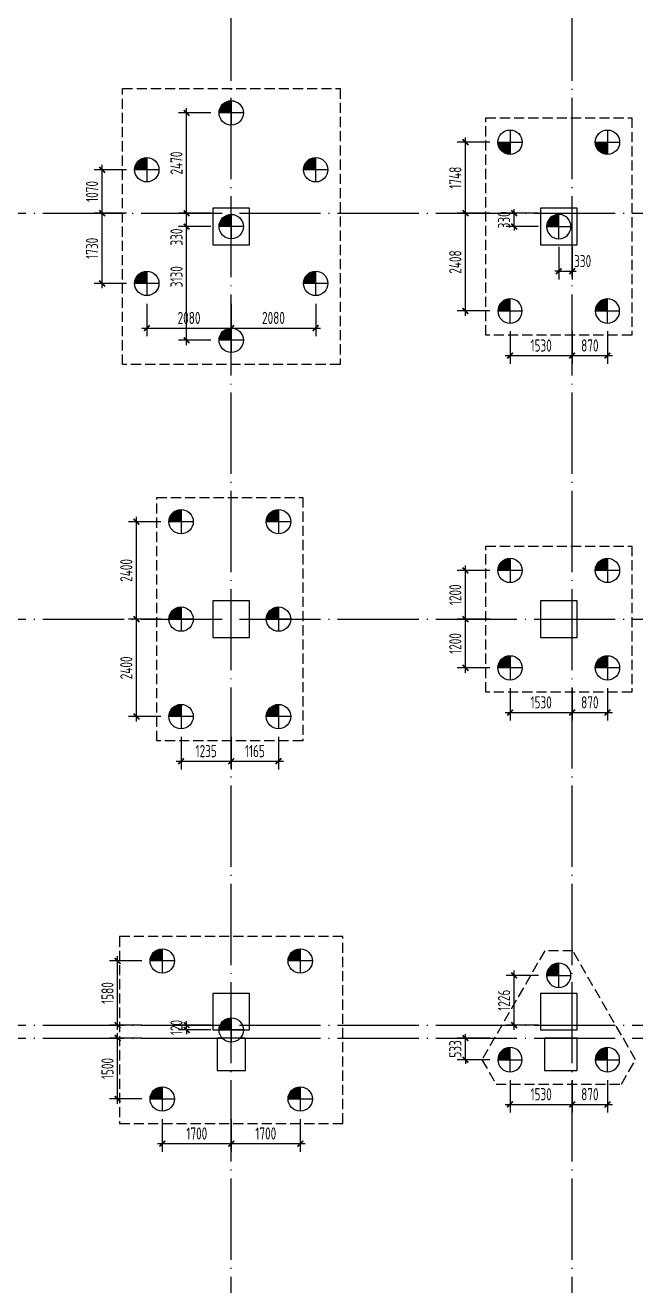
# Model space of a CAD drawing. Extents: x 2430613 to 2739493, y -1540945 to -971137.
# Drawn here: x 2544347 to 2559392, y -1078573 to -1047522 of the extents above; entities that cross this region are included whole.
import ezdxf

# ---------------------------------------------------------------- set-up
doc = ezdxf.new("R2010")
doc.units = 0
doc.header["$LTSCALE"] = 1000
doc.header["$MEASUREMENT"] = 0
doc.header["$PDMODE"] = 3
doc.header["$PDSIZE"] = 50
doc.linetypes.add('DASH', pattern=[0.35, 0.25, -0.1])
doc.linetypes.add('DOTE', pattern=[2.42, 2, -0.2, 0.02, -0.2])
doc.layers.get('0').update_dxf_attribs({"linetype": 'CONTINUOUS'})
doc.layers.get('DEFPOINTS').update_dxf_attribs({"linetype": 'CONTINUOUS'})
doc.layers.add('0S-柱-线', color=50, linetype='CONTINUOUS', lineweight=30)
for name, color, linetype in [('600直径桩', 4, 'CONTINUOUS'), ('BASE_PILE_DIM', 3, 'CONTINUOUS'), ('DOTE', 1, 'DOTE'), ('承台', 2, 'CONTINUOUS')]:
    doc.layers.add(name, color=color, linetype=linetype)
doc.styles.add('TSSD_Dimension', font='Tssdeng.shx', dxfattribs={"width": 0.7, "bigfont": 'hztxt.shx'})
doc.dimstyles.new('TSSD_100_100', dxfattribs={"dimtxt": 300, "dimasz": 100, "dimexe": 200, "dimexo": 200, "dimgap": 100, "dimtad": 1, "dimdec": 0, "dimzin": 0, "dimdsep": 46, "dimtxsty": 'TSSD_Dimension', "dimblk": 'ARCHTICK', "dimcen": 0, "dimdle": 120, "dimclrt": 7, "dimazin": 0, "dimtfac": 1, "dimtdec": 0, "dimtix": 1, "dimtmove": 2, "dimatfit": 0, "dimldrblk": 'ARCHTICK', "dimfxl": 1, "dimtolj": 1, "dimtzin": 0, "dimarcsym": 0})

# ---------------------------------------------------------------- blocks, each defined once
blk = doc.blocks.new('600Z')
at = {"layer": '600直径桩'}
h = blk.add_hatch(color=6, dxfattribs=at)
h.dxf.hatch_style = 1
h.paths.add_polyline_path([(-204995, -2276684, 0.414214), (-205295, -2276984), (-204995, -2276984)])
at = {"layer": '600直径桩', "color": 6}
for p, q in [((-204995, -2276684), (-204995, -2277284)), ((-204695, -2276984), (-205295, -2276984))]:
    blk.add_line(p, q, dxfattribs=at)
blk.add_circle((-204995, -2276984), 300, dxfattribs=at)
blk = doc.blocks.new('_ArchTick')
at = {"color": 0, "linetype": 'ByBlock', "const_width": 0.4}
blk.add_lwpolyline([(-0.71, -0.71), (0.71, 0.71)], dxfattribs=at)
blk = doc.blocks.new('*D1517')
at = {"layer": 'BASE_PILE_DIM', "color": 0, "lineweight": -2, "transparency": 16777216}
for p, q in [((2557824, -1063852), (2557824, -1064652)), ((2558694, -1063852), (2558694, -1064652)), ((2557704, -1064452), (2558814, -1064452))]:
    blk.add_line(p, q, dxfattribs=at)
at = {"layer": 'DEFPOINTS', "color": 0, "transparency": 16777216}
for p in [(2557824, -1063652), (2558694, -1063652), (2558694, -1064452)]:
    blk.add_point(p, dxfattribs=at)
at = {"layer": 'BASE_PILE_DIM', "color": 0, "lineweight": -2, "transparency": 16777216, "xscale": 100, "yscale": 100, "zscale": 100, "rotation": 180}
blk.add_blockref('_ArchTick', (2557824, -1064452), dxfattribs=at)
at = {"layer": 'BASE_PILE_DIM', "color": 0, "lineweight": -2, "transparency": 16777216, "xscale": 100, "yscale": 100, "zscale": 100}
blk.add_blockref('_ArchTick', (2558694, -1064452), dxfattribs=at)
at = {"layer": 'BASE_PILE_DIM', "color": 7, "transparency": 16777216, "insert": (2558259, -1064202), "char_height": 300, "attachment_point": 5, "style": 'TSSD_Dimension'}
blk.add_mtext('\\A1;870', dxfattribs=at)
blk = doc.blocks.new('*D1518')
at = {"layer": 'BASE_PILE_DIM', "color": 0, "lineweight": -2, "transparency": 16777216}
for p, q in [((2555794, -1062152), (2554994, -1062152)), ((2555194, -1063472), (2555194, -1062032)), ((2555794, -1063352), (2554994, -1063352))]:
    blk.add_line(p, q, dxfattribs=at)
at = {"layer": 'DEFPOINTS', "color": 0, "transparency": 16777216}
for p in [(2555194, -1062152), (2555994, -1062152), (2555994, -1063352)]:
    blk.add_point(p, dxfattribs=at)
at = {"layer": 'BASE_PILE_DIM', "color": 0, "lineweight": -2, "transparency": 16777216, "xscale": 100, "yscale": 100, "zscale": 100}
for p, rotation in [((2555194, -1062152), 90), ((2555194, -1063352), 270)]:
    blk.add_blockref('_ArchTick', p, dxfattribs=dict(at, rotation=rotation))
at = {"layer": 'BASE_PILE_DIM', "color": 7, "transparency": 16777216, "insert": (2554944, -1062752), "char_height": 300, "attachment_point": 5, "rotation": 90, "style": 'TSSD_Dimension'}
blk.add_mtext('\\A1;1200', dxfattribs=at)
blk = doc.blocks.new('*D1519')
at = {"layer": 'BASE_PILE_DIM', "color": 0, "lineweight": -2, "transparency": 16777216}
for p, q in [((2556294, -1063852), (2556294, -1064652)), ((2557824, -1063852), (2557824, -1064652)), ((2556174, -1064452), (2557944, -1064452))]:
    blk.add_line(p, q, dxfattribs=at)
at = {"layer": 'DEFPOINTS', "color": 0, "transparency": 16777216}
for p in [(2556294, -1063652), (2557824, -1063652), (2557824, -1064452)]:
    blk.add_point(p, dxfattribs=at)
at = {"layer": 'BASE_PILE_DIM', "color": 0, "lineweight": -2, "transparency": 16777216, "xscale": 100, "yscale": 100, "zscale": 100, "rotation": 180}
blk.add_blockref('_ArchTick', (2556294, -1064452), dxfattribs=at)
at = {"layer": 'BASE_PILE_DIM', "color": 0, "lineweight": -2, "transparency": 16777216, "xscale": 100, "yscale": 100, "zscale": 100}
blk.add_blockref('_ArchTick', (2557824, -1064452), dxfattribs=at)
at = {"layer": 'BASE_PILE_DIM', "color": 7, "transparency": 16777216, "insert": (2557059, -1064202), "char_height": 300, "attachment_point": 5, "style": 'TSSD_Dimension'}
blk.add_mtext('\\A1;1530', dxfattribs=at)
blk = doc.blocks.new('*D1520')
at = {"layer": 'BASE_PILE_DIM', "color": 0, "lineweight": -2, "transparency": 16777216}
for p, q in [((2555794, -1060952), (2554994, -1060952)), ((2555194, -1062272), (2555194, -1060832)), ((2555794, -1062152), (2554994, -1062152))]:
    blk.add_line(p, q, dxfattribs=at)
at = {"layer": 'DEFPOINTS', "color": 0, "transparency": 16777216}
for p in [(2555194, -1060952), (2555994, -1060952), (2555994, -1062152)]:
    blk.add_point(p, dxfattribs=at)
at = {"layer": 'BASE_PILE_DIM', "color": 0, "lineweight": -2, "transparency": 16777216, "xscale": 100, "yscale": 100, "zscale": 100}
for p, rotation in [((2555194, -1060952), 90), ((2555194, -1062152), 270)]:
    blk.add_blockref('_ArchTick', p, dxfattribs=dict(at, rotation=rotation))
at = {"layer": 'BASE_PILE_DIM', "color": 7, "transparency": 16777216, "insert": (2554944, -1061552), "char_height": 300, "attachment_point": 5, "rotation": 90, "style": 'TSSD_Dimension'}
blk.add_mtext('\\A1;1200', dxfattribs=at)
blk = doc.blocks.new('*D1521')
at = {"layer": 'BASE_PILE_DIM', "color": 0, "lineweight": -2, "transparency": 16777216}
for p, q in [((2546844, -1051082), (2546044, -1051082)), ((2546244, -1052272), (2546244, -1050962)), ((2546844, -1052152), (2546044, -1052152))]:
    blk.add_line(p, q, dxfattribs=at)
at = {"layer": 'DEFPOINTS', "color": 0, "transparency": 16777216}
for p in [(2546244, -1051082), (2547044, -1051082), (2547044, -1052152)]:
    blk.add_point(p, dxfattribs=at)
at = {"layer": 'BASE_PILE_DIM', "color": 0, "lineweight": -2, "transparency": 16777216, "xscale": 100, "yscale": 100, "zscale": 100}
for p, rotation in [((2546244, -1051082), 90), ((2546244, -1052152), 270)]:
    blk.add_blockref('_ArchTick', p, dxfattribs=dict(at, rotation=rotation))
at = {"layer": 'BASE_PILE_DIM', "color": 7, "transparency": 16777216, "insert": (2545994, -1051617), "char_height": 300, "attachment_point": 5, "rotation": 90, "style": 'TSSD_Dimension'}
blk.add_mtext('\\A1;1070', dxfattribs=at)
blk = doc.blocks.new('*D1522')
at = {"layer": 'BASE_PILE_DIM', "color": 0, "lineweight": -2, "transparency": 16777216}
for p, q in [((2549424, -1054382), (2549424, -1055182)), ((2551504, -1054382), (2551504, -1055182)), ((2549304, -1054982), (2551624, -1054982))]:
    blk.add_line(p, q, dxfattribs=at)
at = {"layer": 'DEFPOINTS', "color": 0, "transparency": 16777216}
for p in [(2549424, -1054182), (2551504, -1054182), (2551504, -1054982)]:
    blk.add_point(p, dxfattribs=at)
at = {"layer": 'BASE_PILE_DIM', "color": 0, "lineweight": -2, "transparency": 16777216, "xscale": 100, "yscale": 100, "zscale": 100, "rotation": 180}
blk.add_blockref('_ArchTick', (2549424, -1054982), dxfattribs=at)
at = {"layer": 'BASE_PILE_DIM', "color": 0, "lineweight": -2, "transparency": 16777216, "xscale": 100, "yscale": 100, "zscale": 100}
blk.add_blockref('_ArchTick', (2551504, -1054982), dxfattribs=at)
at = {"layer": 'BASE_PILE_DIM', "color": 7, "transparency": 16777216, "insert": (2550464, -1054732), "char_height": 300, "attachment_point": 5, "style": 'TSSD_Dimension'}
blk.add_mtext('\\A1;2080', dxfattribs=at)
blk = doc.blocks.new('*D1523')
at = {"layer": 'BASE_PILE_DIM', "color": 0, "lineweight": -2, "transparency": 16777216}
for p, q in [((2546844, -1052152), (2546044, -1052152)), ((2546244, -1054002), (2546244, -1052032)), ((2546844, -1053882), (2546044, -1053882))]:
    blk.add_line(p, q, dxfattribs=at)
at = {"layer": 'DEFPOINTS', "color": 0, "transparency": 16777216}
for p in [(2546244, -1052152), (2547044, -1052152), (2547044, -1053882)]:
    blk.add_point(p, dxfattribs=at)
at = {"layer": 'BASE_PILE_DIM', "color": 0, "lineweight": -2, "transparency": 16777216, "xscale": 100, "yscale": 100, "zscale": 100}
for p, rotation in [((2546244, -1052152), 90), ((2546244, -1053882), 270)]:
    blk.add_blockref('_ArchTick', p, dxfattribs=dict(at, rotation=rotation))
at = {"layer": 'BASE_PILE_DIM', "color": 7, "transparency": 16777216, "insert": (2545994, -1053017), "char_height": 300, "attachment_point": 5, "rotation": 90, "style": 'TSSD_Dimension'}
blk.add_mtext('\\A1;1730', dxfattribs=at)
blk = doc.blocks.new('*D1524')
at = {"layer": 'BASE_PILE_DIM', "color": 0, "lineweight": -2, "transparency": 16777216}
for p, q in [((2547344, -1054382), (2547344, -1055182)), ((2549424, -1054382), (2549424, -1055182)), ((2547224, -1054982), (2549544, -1054982))]:
    blk.add_line(p, q, dxfattribs=at)
at = {"layer": 'DEFPOINTS', "color": 0, "transparency": 16777216}
for p in [(2547344, -1054182), (2549424, -1054182), (2549424, -1054982)]:
    blk.add_point(p, dxfattribs=at)
at = {"layer": 'BASE_PILE_DIM', "color": 0, "lineweight": -2, "transparency": 16777216, "xscale": 100, "yscale": 100, "zscale": 100, "rotation": 180}
blk.add_blockref('_ArchTick', (2547344, -1054982), dxfattribs=at)
at = {"layer": 'BASE_PILE_DIM', "color": 0, "lineweight": -2, "transparency": 16777216, "xscale": 100, "yscale": 100, "zscale": 100}
blk.add_blockref('_ArchTick', (2549424, -1054982), dxfattribs=at)
at = {"layer": 'BASE_PILE_DIM', "color": 7, "transparency": 16777216, "insert": (2548384, -1054732), "char_height": 300, "attachment_point": 5, "style": 'TSSD_Dimension'}
blk.add_mtext('\\A1;2080', dxfattribs=at)
blk = doc.blocks.new('*D1525')
at = {"layer": 'BASE_PILE_DIM', "color": 0, "lineweight": -2, "transparency": 16777216}
for p, q in [((2548924, -1049682), (2548124, -1049682)), ((2548324, -1052272), (2548324, -1049562)), ((2548924, -1052152), (2548124, -1052152))]:
    blk.add_line(p, q, dxfattribs=at)
at = {"layer": 'DEFPOINTS', "color": 0, "transparency": 16777216}
for p in [(2548324, -1049682), (2549124, -1049682), (2549124, -1052152)]:
    blk.add_point(p, dxfattribs=at)
at = {"layer": 'BASE_PILE_DIM', "color": 0, "lineweight": -2, "transparency": 16777216, "xscale": 100, "yscale": 100, "zscale": 100}
for p, rotation in [((2548324, -1049682), 90), ((2548324, -1052152), 270)]:
    blk.add_blockref('_ArchTick', p, dxfattribs=dict(at, rotation=rotation))
at = {"layer": 'BASE_PILE_DIM', "color": 7, "transparency": 16777216, "insert": (2548074, -1050917), "char_height": 300, "attachment_point": 5, "rotation": 90, "style": 'TSSD_Dimension'}
blk.add_mtext('\\A1;2470', dxfattribs=at)
blk = doc.blocks.new('*D1526')
at = {"layer": 'BASE_PILE_DIM', "color": 0, "lineweight": -2, "transparency": 16777216}
for p, q in [((2548924, -1052152), (2548124, -1052152)), ((2548324, -1055402), (2548324, -1052032)), ((2548924, -1055282), (2548124, -1055282))]:
    blk.add_line(p, q, dxfattribs=at)
at = {"layer": 'DEFPOINTS', "color": 0, "transparency": 16777216}
for p in [(2548324, -1052152), (2549124, -1052152), (2549124, -1055282)]:
    blk.add_point(p, dxfattribs=at)
at = {"layer": 'BASE_PILE_DIM', "color": 0, "lineweight": -2, "transparency": 16777216, "xscale": 100, "yscale": 100, "zscale": 100}
for p, rotation in [((2548324, -1052152), 90), ((2548324, -1055282), 270)]:
    blk.add_blockref('_ArchTick', p, dxfattribs=dict(at, rotation=rotation))
at = {"layer": 'BASE_PILE_DIM', "color": 7, "transparency": 16777216, "insert": (2548074, -1053717), "char_height": 300, "attachment_point": 5, "rotation": 90, "style": 'TSSD_Dimension'}
blk.add_mtext('\\A1;3130', dxfattribs=at)
blk = doc.blocks.new('*D1527')
at = {"layer": 'BASE_PILE_DIM', "color": 0, "lineweight": -2, "transparency": 16777216}
for p, q in [((2548924, -1052152), (2548124, -1052152)), ((2548324, -1052152), (2548324, -1052052)), ((2548324, -1052482), (2548324, -1052152)), ((2548924, -1052482), (2548124, -1052482)), ((2548324, -1052482), (2548324, -1052582))]:
    blk.add_line(p, q, dxfattribs=at)
at = {"layer": 'DEFPOINTS', "color": 0, "transparency": 16777216}
for p in [(2548324, -1052152), (2549124, -1052152), (2549124, -1052482)]:
    blk.add_point(p, dxfattribs=at)
at = {"layer": 'BASE_PILE_DIM', "color": 0, "lineweight": -2, "transparency": 16777216, "xscale": 100, "yscale": 100, "zscale": 100}
for p, rotation in [((2548324, -1052152), 270), ((2548324, -1052482), 90)]:
    blk.add_blockref('_ArchTick', p, dxfattribs=dict(at, rotation=rotation))
at = {"layer": 'BASE_PILE_DIM', "color": 7, "transparency": 16777216, "insert": (2548074, -1052740), "char_height": 300, "attachment_point": 5, "rotation": 90, "style": 'TSSD_Dimension'}
blk.add_mtext('\\A1;330', dxfattribs=at)
blk = doc.blocks.new('*D1535')
at = {"layer": 'BASE_PILE_DIM', "color": 0, "lineweight": -2, "transparency": 16777216}
for p, q in [((2549424, -1065052), (2549424, -1065852)), ((2550588, -1065052), (2550588, -1065852)), ((2549304, -1065652), (2550708, -1065652))]:
    blk.add_line(p, q, dxfattribs=at)
at = {"layer": 'DEFPOINTS', "color": 0, "transparency": 16777216}
for p in [(2549424, -1064852), (2550588, -1064852), (2550588, -1065652)]:
    blk.add_point(p, dxfattribs=at)
at = {"layer": 'BASE_PILE_DIM', "color": 0, "lineweight": -2, "transparency": 16777216, "xscale": 100, "yscale": 100, "zscale": 100, "rotation": 180}
blk.add_blockref('_ArchTick', (2549424, -1065652), dxfattribs=at)
at = {"layer": 'BASE_PILE_DIM', "color": 0, "lineweight": -2, "transparency": 16777216, "xscale": 100, "yscale": 100, "zscale": 100}
blk.add_blockref('_ArchTick', (2550588, -1065652), dxfattribs=at)
at = {"layer": 'BASE_PILE_DIM', "color": 7, "transparency": 16777216, "insert": (2550006, -1065402), "char_height": 300, "attachment_point": 5, "style": 'TSSD_Dimension'}
blk.add_mtext('\\A1;1165', dxfattribs=at)
blk = doc.blocks.new('*D1536')
at = {"layer": 'BASE_PILE_DIM', "color": 0, "lineweight": -2, "transparency": 16777216}
for p, q in [((2548188, -1065052), (2548188, -1065852)), ((2549424, -1065052), (2549424, -1065852)), ((2548068, -1065652), (2549544, -1065652))]:
    blk.add_line(p, q, dxfattribs=at)
at = {"layer": 'DEFPOINTS', "color": 0, "transparency": 16777216}
for p in [(2548188, -1064852), (2549424, -1064852), (2549424, -1065652)]:
    blk.add_point(p, dxfattribs=at)
at = {"layer": 'BASE_PILE_DIM', "color": 0, "lineweight": -2, "transparency": 16777216, "xscale": 100, "yscale": 100, "zscale": 100, "rotation": 180}
blk.add_blockref('_ArchTick', (2548188, -1065652), dxfattribs=at)
at = {"layer": 'BASE_PILE_DIM', "color": 0, "lineweight": -2, "transparency": 16777216, "xscale": 100, "yscale": 100, "zscale": 100}
blk.add_blockref('_ArchTick', (2549424, -1065652), dxfattribs=at)
at = {"layer": 'BASE_PILE_DIM', "color": 7, "transparency": 16777216, "insert": (2548806, -1065402), "char_height": 300, "attachment_point": 5, "style": 'TSSD_Dimension'}
blk.add_mtext('\\A1;1235', dxfattribs=at)
blk = doc.blocks.new('*D1796')
at = {"layer": 'BASE_PILE_DIM', "color": 0, "lineweight": -2, "transparency": 16777216}
for p, q in [((2556994, -1070926), (2556194, -1070926)), ((2556394, -1072272), (2556394, -1070806)), ((2556994, -1072152), (2556194, -1072152))]:
    blk.add_line(p, q, dxfattribs=at)
at = {"layer": 'DEFPOINTS', "color": 0, "transparency": 16777216}
for p in [(2556394, -1070926), (2557194, -1070926), (2557194, -1072152)]:
    blk.add_point(p, dxfattribs=at)
at = {"layer": 'BASE_PILE_DIM', "color": 0, "lineweight": -2, "transparency": 16777216, "xscale": 100, "yscale": 100, "zscale": 100}
for p, rotation in [((2556394, -1070926), 90), ((2556394, -1072152), 270)]:
    blk.add_blockref('_ArchTick', p, dxfattribs=dict(at, rotation=rotation))
at = {"layer": 'BASE_PILE_DIM', "color": 7, "transparency": 16777216, "insert": (2556144, -1071539), "char_height": 300, "attachment_point": 5, "rotation": 90, "style": 'TSSD_Dimension'}
blk.add_mtext('\\A1;1226', dxfattribs=at)
blk = doc.blocks.new('*D1797')
at = {"layer": 'BASE_PILE_DIM', "color": 0, "lineweight": -2, "transparency": 16777216}
for p, q in [((2557824, -1073505), (2557824, -1074305)), ((2558694, -1073505), (2558694, -1074305)), ((2557704, -1074105), (2558814, -1074105))]:
    blk.add_line(p, q, dxfattribs=at)
at = {"layer": 'DEFPOINTS', "color": 0, "transparency": 16777216}
for p in [(2557824, -1073305), (2558694, -1073305), (2558694, -1074105)]:
    blk.add_point(p, dxfattribs=at)
at = {"layer": 'BASE_PILE_DIM', "color": 0, "lineweight": -2, "transparency": 16777216, "xscale": 100, "yscale": 100, "zscale": 100, "rotation": 180}
blk.add_blockref('_ArchTick', (2557824, -1074105), dxfattribs=at)
at = {"layer": 'BASE_PILE_DIM', "color": 0, "lineweight": -2, "transparency": 16777216, "xscale": 100, "yscale": 100, "zscale": 100}
blk.add_blockref('_ArchTick', (2558694, -1074105), dxfattribs=at)
at = {"layer": 'BASE_PILE_DIM', "color": 7, "transparency": 16777216, "insert": (2558259, -1073855), "char_height": 300, "attachment_point": 5, "style": 'TSSD_Dimension'}
blk.add_mtext('\\A1;870', dxfattribs=at)
blk = doc.blocks.new('*D1798')
at = {"layer": 'BASE_PILE_DIM', "color": 0, "lineweight": -2, "transparency": 16777216}
for p, q in [((2555794, -1072472), (2554994, -1072472)), ((2555194, -1072472), (2555194, -1072372)), ((2555194, -1073005), (2555194, -1072472)), ((2555794, -1073005), (2554994, -1073005)), ((2555194, -1073005), (2555194, -1073105))]:
    blk.add_line(p, q, dxfattribs=at)
at = {"layer": 'DEFPOINTS', "color": 0, "transparency": 16777216}
for p in [(2555194, -1072472), (2555994, -1072472), (2555994, -1073005)]:
    blk.add_point(p, dxfattribs=at)
at = {"layer": 'BASE_PILE_DIM', "color": 0, "lineweight": -2, "transparency": 16777216, "xscale": 100, "yscale": 100, "zscale": 100}
for p, rotation in [((2555194, -1072472), 270), ((2555194, -1073005), 90)]:
    blk.add_blockref('_ArchTick', p, dxfattribs=dict(at, rotation=rotation))
at = {"layer": 'BASE_PILE_DIM', "color": 7, "transparency": 16777216, "insert": (2554944, -1072739), "char_height": 300, "attachment_point": 5, "rotation": 90, "style": 'TSSD_Dimension'}
blk.add_mtext('\\A1;533', dxfattribs=at)
blk = doc.blocks.new('*D1799')
at = {"layer": 'BASE_PILE_DIM', "color": 0, "lineweight": -2, "transparency": 16777216}
for p, q in [((2556294, -1073505), (2556294, -1074305)), ((2557824, -1073505), (2557824, -1074305)), ((2556174, -1074105), (2557944, -1074105))]:
    blk.add_line(p, q, dxfattribs=at)
at = {"layer": 'DEFPOINTS', "color": 0, "transparency": 16777216}
for p in [(2556294, -1073305), (2557824, -1073305), (2557824, -1074105)]:
    blk.add_point(p, dxfattribs=at)
at = {"layer": 'BASE_PILE_DIM', "color": 0, "lineweight": -2, "transparency": 16777216, "xscale": 100, "yscale": 100, "zscale": 100, "rotation": 180}
blk.add_blockref('_ArchTick', (2556294, -1074105), dxfattribs=at)
at = {"layer": 'BASE_PILE_DIM', "color": 0, "lineweight": -2, "transparency": 16777216, "xscale": 100, "yscale": 100, "zscale": 100}
blk.add_blockref('_ArchTick', (2557824, -1074105), dxfattribs=at)
at = {"layer": 'BASE_PILE_DIM', "color": 7, "transparency": 16777216, "insert": (2557059, -1073855), "char_height": 300, "attachment_point": 5, "style": 'TSSD_Dimension'}
blk.add_mtext('\\A1;1530', dxfattribs=at)
blk = doc.blocks.new('*D1906')
at = {"layer": 'BASE_PILE_DIM', "color": 0, "lineweight": -2, "transparency": 16777216}
for p, q in [((2547224, -1072472), (2546424, -1072472)), ((2546624, -1074092), (2546624, -1072352)), ((2547224, -1073972), (2546424, -1073972))]:
    blk.add_line(p, q, dxfattribs=at)
at = {"layer": 'DEFPOINTS', "color": 0, "transparency": 16777216}
for p in [(2546624, -1072472), (2547424, -1072472), (2547424, -1073972)]:
    blk.add_point(p, dxfattribs=at)
at = {"layer": 'BASE_PILE_DIM', "color": 0, "lineweight": -2, "transparency": 16777216, "xscale": 100, "yscale": 100, "zscale": 100}
for p, rotation in [((2546624, -1072472), 90), ((2546624, -1073972), 270)]:
    blk.add_blockref('_ArchTick', p, dxfattribs=dict(at, rotation=rotation))
at = {"layer": 'BASE_PILE_DIM', "color": 7, "transparency": 16777216, "insert": (2546374, -1073222), "char_height": 300, "attachment_point": 5, "rotation": 90, "style": 'TSSD_Dimension'}
blk.add_mtext('\\A1;1500', dxfattribs=at)
blk = doc.blocks.new('*D1907')
at = {"layer": 'BASE_PILE_DIM', "color": 0, "lineweight": -2, "transparency": 16777216}
for p, q in [((2547724, -1074472), (2547724, -1075272)), ((2549424, -1074472), (2549424, -1075272)), ((2547604, -1075072), (2549544, -1075072))]:
    blk.add_line(p, q, dxfattribs=at)
at = {"layer": 'DEFPOINTS', "color": 0, "transparency": 16777216}
for p in [(2547724, -1074272), (2549424, -1074272), (2549424, -1075072)]:
    blk.add_point(p, dxfattribs=at)
at = {"layer": 'BASE_PILE_DIM', "color": 0, "lineweight": -2, "transparency": 16777216, "xscale": 100, "yscale": 100, "zscale": 100, "rotation": 180}
blk.add_blockref('_ArchTick', (2547724, -1075072), dxfattribs=at)
at = {"layer": 'BASE_PILE_DIM', "color": 0, "lineweight": -2, "transparency": 16777216, "xscale": 100, "yscale": 100, "zscale": 100}
blk.add_blockref('_ArchTick', (2549424, -1075072), dxfattribs=at)
at = {"layer": 'BASE_PILE_DIM', "color": 7, "transparency": 16777216, "insert": (2548574, -1074822), "char_height": 300, "attachment_point": 5, "style": 'TSSD_Dimension'}
blk.add_mtext('\\A1;1700', dxfattribs=at)
blk = doc.blocks.new('*D1908')
at = {"layer": 'BASE_PILE_DIM', "color": 0, "lineweight": -2, "transparency": 16777216}
for p, q in [((2549424, -1074472), (2549424, -1075272)), ((2551124, -1074472), (2551124, -1075272)), ((2549304, -1075072), (2551244, -1075072))]:
    blk.add_line(p, q, dxfattribs=at)
at = {"layer": 'DEFPOINTS', "color": 0, "transparency": 16777216}
for p in [(2549424, -1074272), (2551124, -1074272), (2551124, -1075072)]:
    blk.add_point(p, dxfattribs=at)
at = {"layer": 'BASE_PILE_DIM', "color": 0, "lineweight": -2, "transparency": 16777216, "xscale": 100, "yscale": 100, "zscale": 100, "rotation": 180}
blk.add_blockref('_ArchTick', (2549424, -1075072), dxfattribs=at)
at = {"layer": 'BASE_PILE_DIM', "color": 0, "lineweight": -2, "transparency": 16777216, "xscale": 100, "yscale": 100, "zscale": 100}
blk.add_blockref('_ArchTick', (2551124, -1075072), dxfattribs=at)
at = {"layer": 'BASE_PILE_DIM', "color": 7, "transparency": 16777216, "insert": (2550274, -1074822), "char_height": 300, "attachment_point": 5, "style": 'TSSD_Dimension'}
blk.add_mtext('\\A1;1700', dxfattribs=at)
blk = doc.blocks.new('*D1909')
at = {"layer": 'BASE_PILE_DIM', "color": 0, "lineweight": -2, "transparency": 16777216}
for p, q in [((2547224, -1070572), (2546424, -1070572)), ((2546624, -1072272), (2546624, -1070452)), ((2547224, -1072152), (2546424, -1072152))]:
    blk.add_line(p, q, dxfattribs=at)
at = {"layer": 'DEFPOINTS', "color": 0, "transparency": 16777216}
for p in [(2546624, -1070572), (2547424, -1070572), (2547424, -1072152)]:
    blk.add_point(p, dxfattribs=at)
at = {"layer": 'BASE_PILE_DIM', "color": 0, "lineweight": -2, "transparency": 16777216, "xscale": 100, "yscale": 100, "zscale": 100}
for p, rotation in [((2546624, -1070572), 90), ((2546624, -1072152), 270)]:
    blk.add_blockref('_ArchTick', p, dxfattribs=dict(at, rotation=rotation))
at = {"layer": 'BASE_PILE_DIM', "color": 7, "transparency": 16777216, "insert": (2546374, -1071362), "char_height": 300, "attachment_point": 5, "rotation": 90, "style": 'TSSD_Dimension'}
blk.add_mtext('\\A1;1580', dxfattribs=at)
blk = doc.blocks.new('*D1910')
at = {"layer": 'BASE_PILE_DIM', "color": 0, "lineweight": -2, "transparency": 16777216}
for p, q in [((2548924, -1072152), (2548124, -1072152)), ((2548324, -1072152), (2548324, -1072052)), ((2548324, -1072272), (2548324, -1072152)), ((2548924, -1072272), (2548124, -1072272)), ((2548324, -1072272), (2548324, -1072372))]:
    blk.add_line(p, q, dxfattribs=at)
at = {"layer": 'DEFPOINTS', "color": 0, "transparency": 16777216}
for p in [(2548324, -1072152), (2549124, -1072152), (2549124, -1072272)]:
    blk.add_point(p, dxfattribs=at)
at = {"layer": 'BASE_PILE_DIM', "color": 0, "lineweight": -2, "transparency": 16777216, "xscale": 100, "yscale": 100, "zscale": 100}
for p, rotation in [((2548324, -1072152), 270), ((2548324, -1072272), 90)]:
    blk.add_blockref('_ArchTick', p, dxfattribs=dict(at, rotation=rotation))
at = {"layer": 'BASE_PILE_DIM', "color": 7, "transparency": 16777216, "insert": (2548074, -1072212), "char_height": 300, "attachment_point": 5, "rotation": 90, "style": 'TSSD_Dimension'}
blk.add_mtext('\\A1;120', dxfattribs=at)
blk = doc.blocks.new('*D2011')
at = {"layer": 'BASE_PILE_DIM', "color": 0, "lineweight": -2, "transparency": 16777216}
for p, q in [((2555794, -1050404), (2554994, -1050404)), ((2555194, -1052272), (2555194, -1050284)), ((2555794, -1052152), (2554994, -1052152))]:
    blk.add_line(p, q, dxfattribs=at)
at = {"layer": 'DEFPOINTS', "color": 0, "transparency": 16777216}
for p in [(2555194, -1050404), (2555994, -1050404), (2555994, -1052152)]:
    blk.add_point(p, dxfattribs=at)
at = {"layer": 'BASE_PILE_DIM', "color": 0, "lineweight": -2, "transparency": 16777216, "xscale": 100, "yscale": 100, "zscale": 100}
for p, rotation in [((2555194, -1050404), 90), ((2555194, -1052152), 270)]:
    blk.add_blockref('_ArchTick', p, dxfattribs=dict(at, rotation=rotation))
at = {"layer": 'BASE_PILE_DIM', "color": 7, "transparency": 16777216, "insert": (2554944, -1051278), "char_height": 300, "attachment_point": 5, "rotation": 90, "style": 'TSSD_Dimension'}
blk.add_mtext('\\A1;1748', dxfattribs=at)
blk = doc.blocks.new('*D2012')
at = {"layer": 'BASE_PILE_DIM', "color": 0, "lineweight": -2, "transparency": 16777216}
for p, q in [((2556994, -1052152), (2556194, -1052152)), ((2556394, -1052152), (2556394, -1052052)), ((2556394, -1052482), (2556394, -1052152)), ((2556994, -1052482), (2556194, -1052482)), ((2556394, -1052482), (2556394, -1052582))]:
    blk.add_line(p, q, dxfattribs=at)
at = {"layer": 'DEFPOINTS', "color": 0, "transparency": 16777216}
for p in [(2556394, -1052152), (2557194, -1052152), (2557194, -1052482)]:
    blk.add_point(p, dxfattribs=at)
at = {"layer": 'BASE_PILE_DIM', "color": 0, "lineweight": -2, "transparency": 16777216, "xscale": 100, "yscale": 100, "zscale": 100}
for p, rotation in [((2556394, -1052152), 270), ((2556394, -1052482), 90)]:
    blk.add_blockref('_ArchTick', p, dxfattribs=dict(at, rotation=rotation))
at = {"layer": 'BASE_PILE_DIM', "color": 7, "transparency": 16777216, "insert": (2556144, -1052317), "char_height": 300, "attachment_point": 5, "rotation": 90, "style": 'TSSD_Dimension'}
blk.add_mtext('\\A1;330', dxfattribs=at)
blk = doc.blocks.new('*D2013')
at = {"layer": 'BASE_PILE_DIM', "color": 0, "lineweight": -2, "transparency": 16777216}
for p, q in [((2557494, -1052982), (2557494, -1053782)), ((2557824, -1052982), (2557824, -1053782)), ((2557494, -1053582), (2557394, -1053582)), ((2557494, -1053582), (2557824, -1053582)), ((2557824, -1053582), (2557924, -1053582))]:
    blk.add_line(p, q, dxfattribs=at)
at = {"layer": 'DEFPOINTS', "color": 0, "transparency": 16777216}
for p in [(2557494, -1052782), (2557824, -1052782), (2557824, -1053582)]:
    blk.add_point(p, dxfattribs=at)
at = {"layer": 'BASE_PILE_DIM', "color": 0, "lineweight": -2, "transparency": 16777216, "xscale": 100, "yscale": 100, "zscale": 100}
blk.add_blockref('_ArchTick', (2557494, -1053582), dxfattribs=at)
at = {"layer": 'BASE_PILE_DIM', "color": 0, "lineweight": -2, "transparency": 16777216, "xscale": 100, "yscale": 100, "zscale": 100, "rotation": 180}
blk.add_blockref('_ArchTick', (2557824, -1053582), dxfattribs=at)
at = {"layer": 'BASE_PILE_DIM', "color": 7, "transparency": 16777216, "insert": (2558082, -1053332), "char_height": 300, "attachment_point": 5, "style": 'TSSD_Dimension'}
blk.add_mtext('\\A1;330', dxfattribs=at)
blk = doc.blocks.new('*D2014')
at = {"layer": 'BASE_PILE_DIM', "color": 0, "lineweight": -2, "transparency": 16777216}
for p, q in [((2557824, -1055061), (2557824, -1055861)), ((2558694, -1055061), (2558694, -1055861)), ((2557704, -1055661), (2558814, -1055661))]:
    blk.add_line(p, q, dxfattribs=at)
at = {"layer": 'DEFPOINTS', "color": 0, "transparency": 16777216}
for p in [(2557824, -1054861), (2558694, -1054861), (2558694, -1055661)]:
    blk.add_point(p, dxfattribs=at)
at = {"layer": 'BASE_PILE_DIM', "color": 0, "lineweight": -2, "transparency": 16777216, "xscale": 100, "yscale": 100, "zscale": 100, "rotation": 180}
blk.add_blockref('_ArchTick', (2557824, -1055661), dxfattribs=at)
at = {"layer": 'BASE_PILE_DIM', "color": 0, "lineweight": -2, "transparency": 16777216, "xscale": 100, "yscale": 100, "zscale": 100}
blk.add_blockref('_ArchTick', (2558694, -1055661), dxfattribs=at)
at = {"layer": 'BASE_PILE_DIM', "color": 7, "transparency": 16777216, "insert": (2558259, -1055411), "char_height": 300, "attachment_point": 5, "style": 'TSSD_Dimension'}
blk.add_mtext('\\A1;870', dxfattribs=at)
blk = doc.blocks.new('*D2015')
at = {"layer": 'BASE_PILE_DIM', "color": 0, "lineweight": -2, "transparency": 16777216}
for p, q in [((2555794, -1052152), (2554994, -1052152)), ((2555194, -1054681), (2555194, -1052032)), ((2555794, -1054561), (2554994, -1054561))]:
    blk.add_line(p, q, dxfattribs=at)
at = {"layer": 'DEFPOINTS', "color": 0, "transparency": 16777216}
for p in [(2555194, -1052152), (2555994, -1052152), (2555994, -1054561)]:
    blk.add_point(p, dxfattribs=at)
at = {"layer": 'BASE_PILE_DIM', "color": 0, "lineweight": -2, "transparency": 16777216, "xscale": 100, "yscale": 100, "zscale": 100}
for p, rotation in [((2555194, -1052152), 90), ((2555194, -1054561), 270)]:
    blk.add_blockref('_ArchTick', p, dxfattribs=dict(at, rotation=rotation))
at = {"layer": 'BASE_PILE_DIM', "color": 7, "transparency": 16777216, "insert": (2554944, -1053356), "char_height": 300, "attachment_point": 5, "rotation": 90, "style": 'TSSD_Dimension'}
blk.add_mtext('\\A1;2408', dxfattribs=at)
blk = doc.blocks.new('*D2016')
at = {"layer": 'BASE_PILE_DIM', "color": 0, "lineweight": -2, "transparency": 16777216}
for p, q in [((2556294, -1055061), (2556294, -1055861)), ((2557824, -1055061), (2557824, -1055861)), ((2556174, -1055661), (2557944, -1055661))]:
    blk.add_line(p, q, dxfattribs=at)
at = {"layer": 'DEFPOINTS', "color": 0, "transparency": 16777216}
for p in [(2556294, -1054861), (2557824, -1054861), (2557824, -1055661)]:
    blk.add_point(p, dxfattribs=at)
at = {"layer": 'BASE_PILE_DIM', "color": 0, "lineweight": -2, "transparency": 16777216, "xscale": 100, "yscale": 100, "zscale": 100, "rotation": 180}
blk.add_blockref('_ArchTick', (2556294, -1055661), dxfattribs=at)
at = {"layer": 'BASE_PILE_DIM', "color": 0, "lineweight": -2, "transparency": 16777216, "xscale": 100, "yscale": 100, "zscale": 100}
blk.add_blockref('_ArchTick', (2557824, -1055661), dxfattribs=at)
at = {"layer": 'BASE_PILE_DIM', "color": 7, "transparency": 16777216, "insert": (2557059, -1055411), "char_height": 300, "attachment_point": 5, "style": 'TSSD_Dimension'}
blk.add_mtext('\\A1;1530', dxfattribs=at)
blk = doc.blocks.new('*D2826')
at = {"layer": 'BASE_PILE_DIM', "color": 0, "lineweight": -2, "transparency": 16777216}
for p, q in [((2547688, -1062152), (2546888, -1062152)), ((2547088, -1064672), (2547088, -1062032)), ((2547688, -1064552), (2546888, -1064552))]:
    blk.add_line(p, q, dxfattribs=at)
at = {"layer": 'DEFPOINTS', "color": 0, "transparency": 16777216}
for p in [(2547088, -1062152), (2547888, -1062152), (2547888, -1064552)]:
    blk.add_point(p, dxfattribs=at)
at = {"layer": 'BASE_PILE_DIM', "color": 0, "lineweight": -2, "transparency": 16777216, "xscale": 100, "yscale": 100, "zscale": 100}
for p, rotation in [((2547088, -1062152), 90), ((2547088, -1064552), 270)]:
    blk.add_blockref('_ArchTick', p, dxfattribs=dict(at, rotation=rotation))
at = {"layer": 'BASE_PILE_DIM', "color": 7, "transparency": 16777216, "insert": (2546838, -1063352), "char_height": 300, "attachment_point": 5, "rotation": 90, "style": 'TSSD_Dimension'}
blk.add_mtext('\\A1;2400', dxfattribs=at)
blk = doc.blocks.new('*D2827')
at = {"layer": 'BASE_PILE_DIM', "color": 0, "lineweight": -2, "transparency": 16777216}
for p, q in [((2547688, -1059752), (2546888, -1059752)), ((2547088, -1062272), (2547088, -1059632)), ((2547688, -1062152), (2546888, -1062152))]:
    blk.add_line(p, q, dxfattribs=at)
at = {"layer": 'DEFPOINTS', "color": 0, "transparency": 16777216}
for p in [(2547088, -1059752), (2547888, -1059752), (2547888, -1062152)]:
    blk.add_point(p, dxfattribs=at)
at = {"layer": 'BASE_PILE_DIM', "color": 0, "lineweight": -2, "transparency": 16777216, "xscale": 100, "yscale": 100, "zscale": 100}
for p, rotation in [((2547088, -1059752), 90), ((2547088, -1062152), 270)]:
    blk.add_blockref('_ArchTick', p, dxfattribs=dict(at, rotation=rotation))
at = {"layer": 'BASE_PILE_DIM', "color": 7, "transparency": 16777216, "insert": (2546838, -1060952), "char_height": 300, "attachment_point": 5, "rotation": 90, "style": 'TSSD_Dimension'}
blk.add_mtext('\\A1;2400', dxfattribs=at)

msp = doc.modelspace()

# ---------------------------------------------------------------- linework, layer by layer
at = {"layer": '0S-柱-线'}
for points in [[(2549873.644, -1052932.126), (2549873.644, -1052032.126), (2548973.644, -1052032.126), (2548973.644, -1052932.126)], [(2557943.644, -1052932.126), (2557943.644, -1052032.126), (2557043.644, -1052032.126), (2557043.644, -1052932.126)], [(2549873.644, -1062602.128), (2549873.644, -1061702.128), (2548973.644, -1061702.128), (2548973.644, -1062602.128)], [(2557943.644, -1062602.128), (2557943.644, -1061702.128), (2557043.644, -1061702.128), (2557043.644, -1062602.128)], [(2549873.644, -1072272.128), (2549873.644, -1071372.128), (2548973.644, -1071372.128), (2548973.644, -1072272.128)], [(2557943.644, -1072272.128), (2557943.644, -1071372.128), (2557043.644, -1071372.128), (2557043.644, -1072272.128)], [(2549773.644, -1073272.126), (2549773.644, -1072472.126), (2549073.644, -1072472.126), (2549073.644, -1073272.126)], [(2557943.644, -1073272.126), (2557943.644, -1072472.126), (2557143.644, -1072472.126), (2557143.644, -1073272.126)]]:
    msp.add_lwpolyline(points, close=True, dxfattribs=at)
at = {"layer": 'DOTE'}
for p, q in [((2549423.644, -1092452.126), (2549423.644, -975252.126)), ((2557823.644, -1092452.126), (2557823.644, -975252.126)), ((2462503.644, -1052152.126), (2570723.644, -1052152.126)), ((2462503.644, -1062152.126), (2570723.644, -1062152.126)), ((2462503.644, -1072152.126), (2570723.644, -1072152.126)), ((2462503.644, -1072472.126), (2570723.644, -1072472.126))]:
    msp.add_line(p, q, dxfattribs=at)
at = {"layer": '承台', "color": 251, "linetype": 'DASH'}
for points in [[(2546743.644, -1049082.126), (2552103.644, -1049082.126), (2552103.644, -1055882.126), (2546743.644, -1055882.126)], [(2559293.644, -1049803.665), (2559293.644, -1055160.587), (2555693.644, -1055160.587), (2555693.644, -1049803.665)], [(2551188.288, -1065152.126), (2547588.288, -1065152.126), (2547588.288, -1059152.126), (2551188.288, -1059152.126)], [(2559293.642, -1063952.117), (2555693.642, -1063952.117), (2555693.642, -1060352.117), (2559293.642, -1060352.117)], [(2546673.644, -1074572.128), (2552173.644, -1074572.128), (2552173.644, -1069972.128), (2546673.644, -1069972.128)], [(2555600.823, -1073004.943), (2555947.233, -1073604.943), (2559040.054, -1073604.943), (2559386.464, -1073004.943), (2557840.054, -1070326.482), (2557147.233, -1070326.482)]]:
    msp.add_lwpolyline(points, close=True, dxfattribs=at)

# ---------------------------------------------------------------- block references
at = {"layer": '600直径桩', "color": 6}
for p in [(2754418.307, 1227301.783), (2752338.307, 1225901.783), (2756498.307, 1225901.783), (2754418.307, 1224501.783), (2752338.307, 1223101.783), (2756498.307, 1223101.783), (2754418.307, 1221701.783), (2753182.952, 1217231.783), (2755582.952, 1217231.783), (2761288.305, 1216031.792), (2763688.305, 1216031.792), (2753182.952, 1214831.783), (2755582.952, 1214831.783), (2761288.305, 1213631.792), (2763688.305, 1213631.792), (2753182.952, 1212431.783), (2755582.952, 1212431.783), (2752718.307, 1206411.781), (2756118.307, 1206411.781), (2754418.307, 1204711.781), (2752718.307, 1203011.781), (2756118.307, 1203011.781)]:
    msp.add_blockref('600Z', p, dxfattribs=at)
at = {"layer": '600直径桩', "color": 6, "rotation": 89.99999999999999}
for p in [(279309.735, -845409.001), (281709.735, -845409.001)]:
    msp.add_blockref('600Z', p, dxfattribs=at)
at = {"layer": '600直径桩', "color": 6, "xscale": -1, "rotation": 90}
for p in [(280509.735, -1257476.789), (279309.735, -1259555.25), (281709.735, -1259555.25), (280509.735, -1275921.146), (279309.735, -1277999.607), (281709.735, -1277999.607)]:
    msp.add_blockref('600Z', p, dxfattribs=at)

# ---------------------------------------------------------------- dimensions: what is measured, and where the dimension line sits
at = {"layer": 'BASE_PILE_DIM', "color": 3}
for base, p1, p2, picture, middle in [((2548323.644, -1049682.126), (2549123.644, -1052152.126), (2549123.644, -1049682.126), '*D1525', (2548073.644, -1050917.126)), ((2555193.644, -1050403.665), (2555993.644, -1052152.126), (2555993.644, -1050403.665), '*D2011', (2554943.644, -1051277.895)), ((2546243.644, -1051082.126), (2547043.644, -1052152.126), (2547043.644, -1051082.126), '*D1521', (2545993.644, -1051617.126)), ((2556393.644, -1052152.126), (2557193.644, -1052482.126), (2557193.644, -1052152.126), '*D2012', (2556143.644, -1052317.126)), ((2546243.644, -1052152.126), (2547043.644, -1053882.126), (2547043.644, -1052152.126), '*D1523', (2545993.644, -1053017.126)), ((2548323.644, -1052152.126), (2549123.644, -1055282.126), (2549123.644, -1052152.126), '*D1526', (2548073.644, -1053717.126)), ((2555193.644, -1052152.126), (2555993.644, -1054560.587), (2555993.644, -1052152.126), '*D2015', (2554943.644, -1053356.356)), ((2547088.288, -1059752.126), (2547888.288, -1062152.126), (2547888.288, -1059752.126), '*D2827', (2546838.288, -1060952.126)), ((2555193.642, -1060952.117), (2555993.642, -1062152.126), (2555993.642, -1060952.117), '*D1520', (2554943.642, -1061552.122)), ((2547088.288, -1062152.126), (2547888.288, -1064552.126), (2547888.288, -1062152.126), '*D2826', (2546838.288, -1063352.126)), ((2555193.642, -1062152.126), (2555993.642, -1063352.117), (2555993.642, -1062152.126), '*D1518', (2554943.642, -1062752.122)), ((2546623.644, -1070572.128), (2547423.644, -1072152.126), (2547423.644, -1070572.128), '*D1909', (2546373.644, -1071362.127)), ((2556393.644, -1070926.482), (2557193.644, -1072152.126), (2557193.644, -1070926.482), '*D1796', (2556143.644, -1071539.304)), ((2548323.644, -1072152.126), (2549123.644, -1072272.128), (2549123.644, -1072152.126), '*D1910', (2548073.644, -1072212.127)), ((2546623.644, -1072472.126), (2547423.644, -1073972.128), (2547423.644, -1072472.126), '*D1906', (2546373.644, -1073222.127)), ((2555193.644, -1072472.126), (2555993.644, -1073004.943), (2555993.644, -1072472.126), '*D1798', (2554943.644, -1072738.534))]:
    dim = msp.add_linear_dim(base=base, p1=p1, p2=p2, angle=90, dimstyle='TSSD_100_100', dxfattribs=at)
    dim.commit()
    dim.dimension.update_dxf_attribs({"geometry": picture, "text_midpoint": middle})
dim = msp.add_linear_dim(base=(2548323.644, -1052152.126), p1=(2549123.644, -1052482.126), p2=(2549123.644, -1052152.126), angle=90, dimstyle='TSSD_100_100', dxfattribs=at)
dim.commit()
dim.dimension.update_dxf_attribs({"geometry": '*D1527', "text_midpoint": (2548073.644, -1052740.203), "dimtype": 128})
dim = msp.add_linear_dim(base=(2557823.644, -1053582.126), p1=(2557493.644, -1052782.126), p2=(2557823.644, -1052782.126), dimstyle='TSSD_100_100', dxfattribs=at)
dim.commit()
dim.dimension.update_dxf_attribs({"geometry": '*D2013', "text_midpoint": (2558081.721, -1053332.126), "dimtype": 128})
for base, p1, p2, picture, middle in [((2549423.644, -1054982.126), (2547343.644, -1054182.126), (2549423.644, -1054182.126), '*D1524', (2548383.644, -1054732.126)), ((2551503.644, -1054982.126), (2549423.644, -1054182.126), (2551503.644, -1054182.126), '*D1522', (2550463.644, -1054732.126)), ((2557823.644, -1055660.587), (2556293.644, -1054860.587), (2557823.644, -1054860.587), '*D2016', (2557058.644, -1055410.587)), ((2558693.644, -1055660.587), (2557823.644, -1054860.587), (2558693.644, -1054860.587), '*D2014', (2558258.644, -1055410.587)), ((2557823.644, -1064452.117), (2556293.642, -1063652.117), (2557823.644, -1063652.117), '*D1519', (2557058.643, -1064202.117)), ((2558693.642, -1064452.117), (2557823.644, -1063652.117), (2558693.642, -1063652.117), '*D1517', (2558258.643, -1064202.117)), ((2549423.644, -1065652.126), (2548188.288, -1064852.126), (2549423.644, -1064852.126), '*D1536', (2548805.966, -1065402.126)), ((2550588.288, -1065652.126), (2549423.644, -1064852.126), (2550588.288, -1064852.126), '*D1535', (2550005.966, -1065402.126)), ((2557823.644, -1074104.943), (2556293.644, -1073304.943), (2557823.644, -1073304.943), '*D1799', (2557058.644, -1073854.943)), ((2558693.644, -1074104.943), (2557823.644, -1073304.943), (2558693.644, -1073304.943), '*D1797', (2558258.644, -1073854.943)), ((2549423.644, -1075072.128), (2547723.644, -1074272.128), (2549423.644, -1074272.128), '*D1907', (2548573.644, -1074822.128)), ((2551123.644, -1075072.128), (2549423.644, -1074272.128), (2551123.644, -1074272.128), '*D1908', (2550273.644, -1074822.128))]:
    dim = msp.add_linear_dim(base=base, p1=p1, p2=p2, dimstyle='TSSD_100_100', dxfattribs=at)
    dim.commit()
    dim.dimension.update_dxf_attribs({"geometry": picture, "text_midpoint": middle})

doc.saveas('drawing.dxf')
